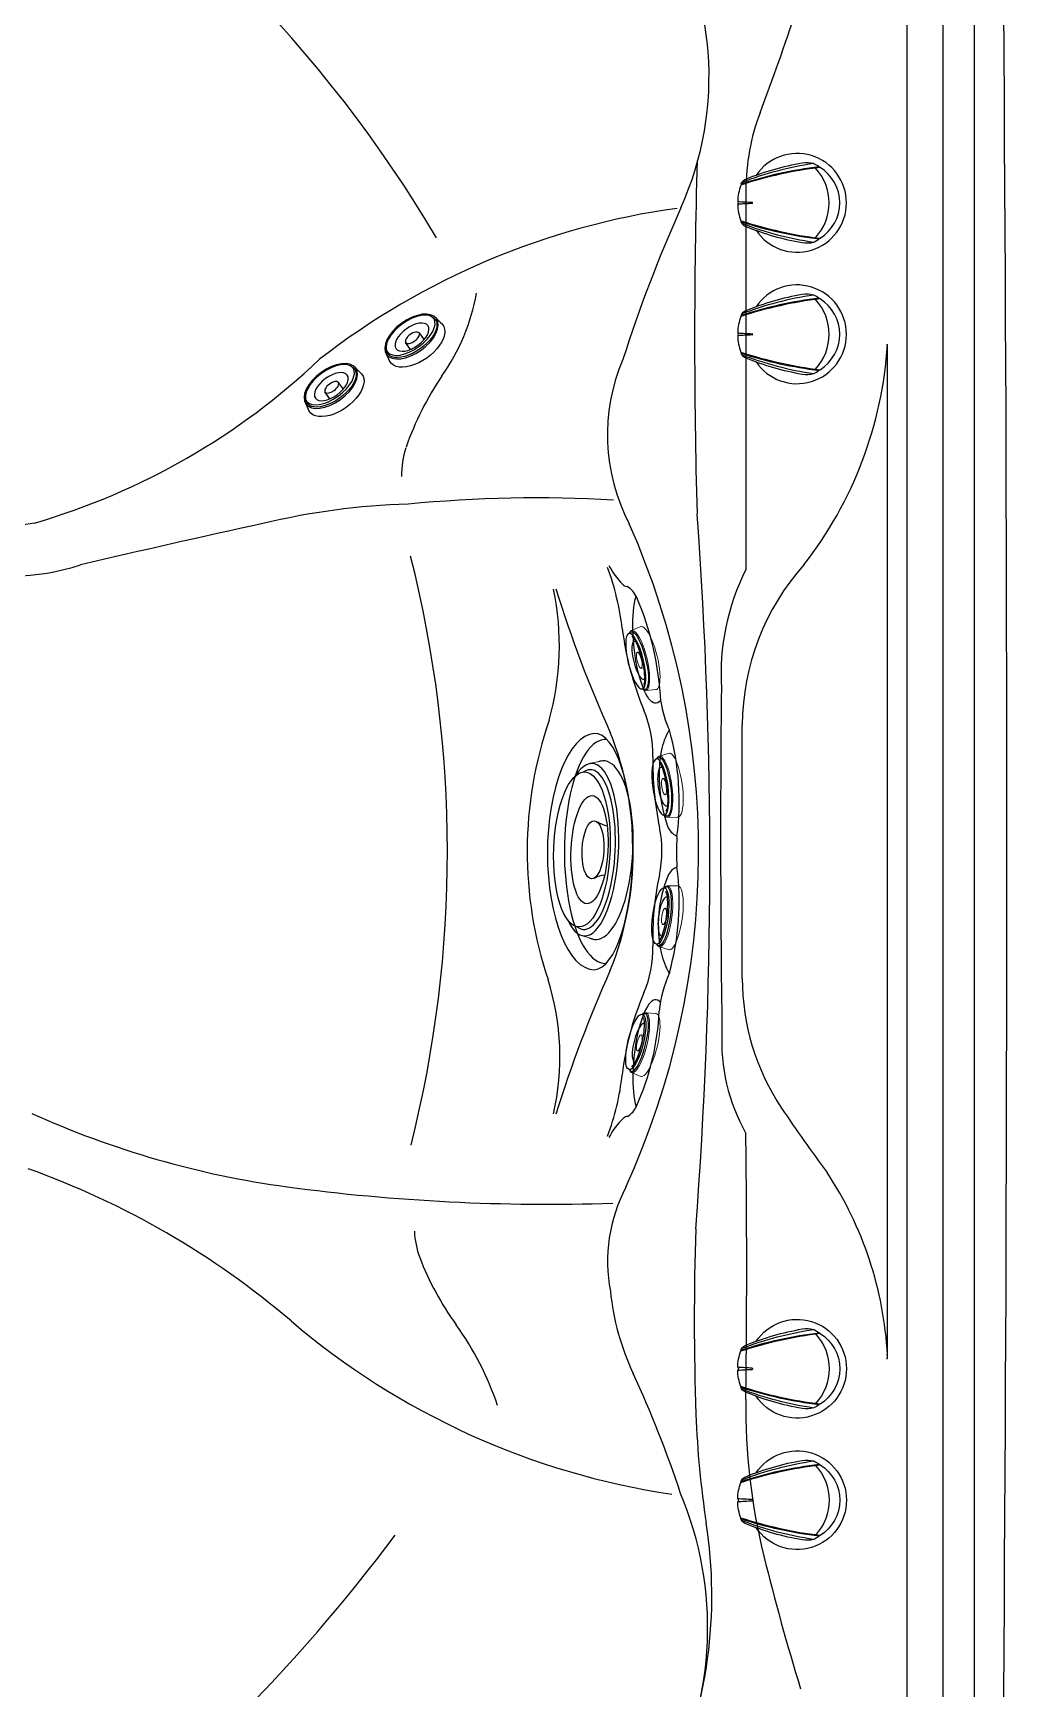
# Model space of a CAD drawing. Extents: x 400 to 501, y 484 to 637.
# Drawn here: x 473.47 to 500.57, y 527.84 to 573.94 of the extents above; entities that cross this region are included whole.
import ezdxf

# ---------------------------------------------------------------- set-up
doc = ezdxf.new("R2010")
doc.units = 0
doc.header["$MEASUREMENT"] = 0
doc.layers.add('1', color=4, linetype='Continuous')

# ---------------------------------------------------------------- blocks, each defined once
blk = doc.blocks.new('2014AV')
at = {"layer": '1', "color": 4, "linetype": 'Continuous'}
for p, q in [((0.59, 1.004), (0.59, 0.984)), ((-1.575, 0.526), (-1.575, 0.501)), ((-1.575, -0.526), (-1.575, -0.501)), ((0.59, -1.004), (0.59, -0.984))]:
    blk.add_line(p, q, dxfattribs=at)
at = {"layer": '1', "color": 3, "linetype": 'Continuous'}
for centre, radius, start, end in [((1.863, -9.907), 10.984, 96.6541, 108.31), ((1.993, -10.4), 11.47, 96.9096, 108.1923), ((1.812, -8.247), 9.441, 98.3836, 110.9675), ((-0.553, 0), 1.42, 316.9149, 43.0851), ((1.993, 10.4), 11.47, 251.8075, 263.0906), ((1.863, 9.907), 10.984, 251.69, 263.3459), ((1.812, 8.247), 9.441, 249.0325, 261.6164)]:
    blk.add_arc(centre, radius, start, end, dxfattribs=at)
at = {"layer": '1', "color": 4, "linetype": 'Continuous'}
for centre, radius, start, end in [((1.395, -6.282), 7.499, 99.8076, 112.3308), ((-0.026, 0), 1.375, 213.7428, 146.1868), ((0.245, 0.369), 0.749, 74.9364, 99.8197), ((-0.057, 0.071), 1.135, 55.2054, 64.0447), ((0, 0), 1.161, 301.8524, 58.1476), ((-0.289, 0), 1.391, 159.0842, 178.2857), ((-1.092, 0.334), 0.53, 153.9073, 159.3255), ((-1.341, 0.387), 0.29, 113.0683, 141.3707), ((-0.289, 0), 1.391, 181.7148, 200.9164), ((-1.092, -0.334), 0.53, 200.6745, 206.0927), ((-1.341, -0.387), 0.29, 218.6293, 246.9317), ((1.395, 6.282), 7.499, 247.6692, 260.1924), ((0.245, -0.369), 0.749, 260.1803, 285.0636), ((-0.057, -0.071), 1.135, 295.9553, 304.7946)]:
    blk.add_arc(centre, radius, start, end, dxfattribs=at)
at = {"layer": '1', "color": 2, "linetype": 'Continuous'}
for centre, radius, start, end in [((-1.716, 0), 0.0554, 311.3619, 48.6386), ((15.926, 321.236), 321.68, 266.86338, 266.93396), ((-1.28, 0), 0.0163, 273.066, 86.934), ((16.137, -325.179), 325.628, 93.06604, 93.13577)]:
    blk.add_arc(centre, radius, start, end, dxfattribs=at)
blk = doc.blocks.new('2014JS2')
at = {"layer": '1', "color": 4, "linetype": 'Continuous', "lineweight": 15}
for p, q in [((-2.331, 1.3), (-2.416, 0.934)), ((2.567, 0.934), (2.482, 1.3))]:
    blk.add_line(p, q, dxfattribs=at)
at = {"layer": '1', "color": 4, "linetype": 'Continuous'}
for centre, radius, start, end in [((-1.335, 0.648), 0.73, 8.2146, 30.4572), ((1.622, 0.603), 0.871, 151.5284, 170.3889)]:
    blk.add_arc(centre, radius, start, end, dxfattribs=at)
at = {"layer": '1', "color": 3, "linetype": 'Continuous'}
for centre, major_axis, ratio in [((0.073, 1.419), (-2.159, -0.019), 0.363798), ((0.076, 1.207), (-1.51, 0.005), 0.339788)]:
    blk.add_ellipse(centre, major_axis=major_axis, ratio=ratio, dxfattribs=at)
at = {"layer": '1', "color": 4, "linetype": 'Continuous'}
for centre, major_axis, ratio, start_param, end_param in [((0.075, 1.242), (-2.404, -0.002), 0.35119, 5.678823, 9.981284), ((0.075, 0.934), (-2.492, 0), 0.375367, 6.108581, 9.599382)]:
    blk.add_ellipse(centre, major_axis=major_axis, ratio=ratio, start_param=start_param, end_param=end_param, dxfattribs=at)
at = {"layer": '1', "color": 3, "linetype": 'Continuous'}
blk.add_ellipse((0.075, 1.274), major_axis=(-2.225, -0.006), ratio=0.35191, start_param=6.032094, end_param=9.675053, dxfattribs=at)
at = {"layer": '1', "color": 4, "linetype": 'Continuous'}
blk.add_ellipse((0.075, 1.111), major_axis=(-0.812, -0.002), ratio=0.373446, dxfattribs=at)
blk = doc.blocks.new('2014M1')
at = {"layer": '1', "color": 4, "linetype": 'Continuous', "lineweight": 15}
for p, q in [((-0.901, -0.243), (-0.857, -0.521)), ((-0.231, -0.44), (-0.23, -0.505)), ((0.23, -0.505), (0.231, -0.44)), ((0.857, -0.521), (0.901, -0.243))]:
    blk.add_line(p, q, dxfattribs=at)
at = {"layer": '1', "color": 3, "linetype": 'Continuous'}
for centre, radius, start, end in [((0, -3.007), 2.577, 77.9081, 101.3021), ((-0.374, -1.133), 0.665, 101.3021, 119.1849), ((0.435, -0.977), 0.5, 58.1847, 77.9081)]:
    blk.add_arc(centre, radius, start, end, dxfattribs=at)
at = {"layer": '1', "color": 4, "linetype": 'Continuous', "lineweight": 15}
for centre, major_axis, ratio, start_param, end_param in [((0, -0.243), (-0.901, 0), 0.269705, 3.055928, 6.36885), ((-0.002, -0.523), (-0.859, -0.005), 0.272006, 2.75067, 6.690134)]:
    blk.add_ellipse(centre, major_axis=major_axis, ratio=ratio, start_param=start_param, end_param=end_param, dxfattribs=at)
at = {"layer": '1', "color": 3, "linetype": 'Continuous'}
for centre, major_axis, ratio, start_param, end_param in [((0, -0.538), (-0.826, 0), 0.255142, 2.85021, 6.573343), ((0, -0.512), (-0.548, 0.001), 0.27151, 6.136025, 9.578986)]:
    blk.add_ellipse(centre, major_axis=major_axis, ratio=ratio, start_param=start_param, end_param=end_param, dxfattribs=at)
blk.add_ellipse((0, -0.612), major_axis=(-0.793, -0.001), ratio=0.271001, dxfattribs=at)
at = {"layer": '1', "color": 4, "linetype": 'Continuous', "lineweight": 15}
blk.add_ellipse((0, -0.509), major_axis=(-0.23, 0), ratio=0.275384, dxfattribs=at)
blk = doc.blocks.new('2014MJ7')
at = {"layer": '1', "color": 4}
for p, q in [((-0.232, -0.458), (-0.23, -0.696)), ((0.23, -0.696), (0.232, -0.458)), ((-0.898, -0.492), (-0.854, -0.739)), ((0.854, -0.739), (0.898, -0.492))]:
    blk.add_line(p, q, dxfattribs=at)
blk.add_ellipse((0, -0.492), major_axis=(-0.898, 0), ratio=0.547446, start_param=2.947545, end_param=6.477233, dxfattribs=at)
at = {"layer": '1', "color": 3}
blk.add_ellipse((0, -0.724), major_axis=(-0.816, 0.005), ratio=0.50035, start_param=2.865459, end_param=6.570635, dxfattribs=at)
at = {"layer": '1', "color": 4}
for centre, major_axis, ratio in [((-0.001, -0.734), (-0.855, 0.005), 0.541267), ((0.001, -0.691), (-0.229, 0.005), 0.480627)]:
    blk.add_ellipse(centre, major_axis=major_axis, ratio=ratio, dxfattribs=at)
at = {"layer": '1', "color": 3}
for centre, major_axis, ratio in [((0, -0.778), (-0.793, 0.005), 0.493016), ((0.001, -0.711), (-0.547, 0.006), 0.510461)]:
    blk.add_ellipse(centre, major_axis=major_axis, ratio=ratio, dxfattribs=at)
blk = doc.blocks.new('2018 GRANDEE NXT')
at = {"layer": '1', "color": 3, "linetype": 'Continuous'}
for p, q in [((97.49, 76.484), (97.49, 14.484)), ((98.49, 76.484), (98.49, 14.484)), ((99.376, 45.484), (99.376, 76.484)), ((96.924, 59.599), (96.951, 59.599)), ((96.924, 59.499), (96.951, 59.499)), ((96.951, 59.499), (96.951, 59.599)), ((99.376, 14.484), (99.376, 45.484)), ((96.951, 31.469), (96.924, 31.469)), ((96.924, 31.369), (96.951, 31.369)), ((96.951, 31.369), (96.951, 31.469))]:
    blk.add_line(p, q, dxfattribs=at)
at = {"layer": '1', "color": 2, "linetype": 'Continuous'}
blk.add_line((96.951, 31.469), (96.951, 59.499), dxfattribs=at)
at = {"layer": '1', "color": 4, "linetype": 'Continuous'}
blk.add_lwpolyline([(-0.045, 5.986, 0.232762), (5.992, -0.051, 0.007387), (93.988, -0.051, 0.232762), (100.025, 5.986, 0.006329), (100.025, 84.982, 0.232762), (93.988, 91.019, 0.007387), (5.992, 91.019, 0.232762), (-0.045, 84.982, 0.006329)], format="xyb", close=True, dxfattribs=at)
at = {"layer": '1', "color": 2, "linetype": 'Continuous'}
for centre, radius, start, end in [((53.465, 44.401), 35.872, 30.434, 59.691), ((265.483, 59.779), 173.901, 178.36949, 181.61328), ((-40.884, 45.185), 132.89, 355.59299, 4.18469), ((51.18, 45.483), 33.521, 345.892, 14.2059), ((168.703, 32.503), 77.13, 178.1644, 182.0008), ((117.281, 30.707), 25.676, 182.0008, 188.797), ((45.182, 54.792), 47.455, 306.6746, 323.3294)]:
    blk.add_arc(centre, radius, start, end, dxfattribs=at)
at = {"layer": '1', "color": 3, "linetype": 'Continuous'}
for centre, radius, start, end in [((83.025, 67.07), 8.959, 335.8832, 32.8617), ((24.251, 92.146), 73.911, 339.33063, 341.67937), ((99.115, 63.903), 6.104, 159.3306, 179.9529), ((9348.068, 56.302), 9255.059, 179.9529147, 180.0183806), ((93.966, 42.713), 20.879, 97.9044, 127.8895), ((128.346, 46.781), 40.697, 155.8832, 162.2532), ((79.924, 62.009), 5.671, 324.6591, 350.0392), ((85.847, 60.304), 11.127, 322.07, 356.3652), ((67.738, 73.329), 19.483, 286.3036, 313.4754), ((94.506, 57.084), 5.35, 156.8625, 207.5302), ((91.517, 53.985), 8.429, 145.7484, 160.8695), ((86.115, 55.908), 2.696, 162.2554, 179.5633), ((87.227, 17.658), 37.673, 86.8067, 95.5174), ((84.181, 35.511), 19.654, 91.6788, 103.5994), ((77.656, 26.965), 28.02, 99.1345, 103.0731), ((139.37, -221.257), 282.28, 102.23262, 103.28801), ((69.142, 45.48), 22.551, 335.5179, 23.8859), ((72.514, 59.584), 6.43, 253.9346, 287.8827), ((81.809, 50.74), 7.818, 7.0359, 19.8577), ((91.115, 54.448), 2.163, 207.4202, 224.6655), ((98.827, 50.412), 6.51, 153.3341, 183.3), ((99.658, 48.969), 6.75, 138.2391, 179.6063), ((80.135, 51.213), 7.684, 344.3766, 11.8235), ((120.782, 63.009), 34.601, 197.1692, 204.2506), ((89.744, 53.094), 0.236, 224.6655, 259.258), ((89.401, 52.324), 0.616, 22.4831, 60.889), ((82.184, 49.226), 8.47, 2.9536, 23.1783), ((98.2, 52.763), 8.697, 187.0359, 202.6047), ((484.788, 45.929), 392.482, 179.4003, 180.79493), ((87.179, 48.175), 3.241, 359.0446, 22.6047), ((93.816, 50.165), 3.213, 189.0024, 203.9511), ((98.124, 45.483), 11.203, 160.9311, 198.5623), ((-618615.269, 45.484), 618708.177, 359.999672996, 0.000327004), ((80.989, 45.485), 8.885, 338.1565, 21.8891), ((92.533, 47.897), 1.921, 149.5776, 168.4363), ((83.882, 46.877), 7.273, 352.3028, 15.8257), ((99.339, 47.972), 8.92, 179.0446, 191.7433), ((94.932, 47.59), 4.337, 170.8184, 198.8695), ((87.457, 45.502), 3.216, 347.9032, 11.7433), ((91.289, 46.367), 0.495, 201.2516, 246.28), ((97.996, 45.485), 6.919, 176.6027, 183.6289), ((98.737, 43.084), 8.32, 167.9032, 181.6333), ((94.211, 43.437), 3.639, 157.9726, 192.1499), ((91.241, 44.639), 0.435, 110.1996, 157.9726), ((83.853, 44.09), 7.301, 344.2418, 7.5323), ((87.354, 42.76), 3.067, 336.7173, 1.6333), ((92.564, 43.082), 1.953, 192.1499, 210.2586), ((121.188, 27.816), 35.032, 155.795, 162.8068), ((94.032, 40.706), 3.45, 156.0492, 174.4536), ((80.658, 39.765), 7.175, 347.24, 17.4452), ((97.524, 38.383), 8.005, 156.7173, 173.642), ((99.411, 41.953), 6.502, 179.9997, 213.7285), ((83.325, 41.389), 7.282, 335.7295, 357.2472), ((97.564, 40.201), 5.227, 176.8952, 209.3957), ((82.53, 40.054), 7.082, 339.3501, 353.642), ((89.436, 38.604), 0.567, 299.0127, 338.5231), ((129.963, 62.35), 43.238, 213.7285, 216.6424), ((83.63, 61.328), 25.405, 245.5896, 262.3302), ((90.838, 36.71), 1.829, 132.2867, 153.6892), ((89.723, 37.935), 0.173, 94.2322, 132.2867), ((-185.669, 33.931), 278.702, 359.23805, 0.76133), ((65.107, 14.539), 23.49, 49.5434, 70.2906), ((86.707, 30.892), 10.261, 3.2223, 33.4324), ((87.471, 89.851), 54.187, 262.3302, 271.9377), ((93.641, 34.068), 4.481, 152.5313, 190.6476), ((85.996, 34.973), 2.212, 181.6649, 200.9672), ((91.632, 37.133), 8.248, 200.9672, 215.8142), ((96.37, 33.978), 7.171, 185.9146, 204.9544), ((94.069, 48.501), 21.144, 229.5434, 261.5203), ((78.121, 27.384), 8.413, 18.5508, 35.8142), ((62.354, 18.15), 30.348, 18.1556, 24.9544), ((110.261, 29.996), 17.254, 179.238, 193.8658), ((82.287, 23.861), 9.659, 332.6123, 22.8077), ((78.883, 24.765), 13.179, 335.9095, 8.797), ((159.593, 42.173), 68.066, 193.86583, 197.09157)]:
    blk.add_arc(centre, radius, start, end, dxfattribs=at)
at = {"layer": '1', "color": 3, "linetype": 'Continuous', "extrusion": (0, 0, -1)}
blk.add_ellipse((90.342, 51.249), major_axis=(0.167, -1.637), ratio=0.274229, start_param=5.996282, end_param=8.842169, dxfattribs=at)
at = {"layer": '1', "color": 3, "linetype": 'Continuous'}
for centre, major_axis, ratio, start_param, end_param in [((88.811, 45.483), (0.021, 3.289), 0.403167, 0.031161, 3.141761), ((89.103, 45.487), (0.003, 3.119), 0.367588, 6.253477, 9.441236), ((88.785, 45.484), (0.016, 3.29), 0.32783, 3.161112, 6.293815), ((90.342, 39.719), (0.167, 1.637), 0.274229, 5.996282, 8.842169)]:
    blk.add_ellipse(centre, major_axis=major_axis, ratio=ratio, start_param=start_param, end_param=end_param, dxfattribs=at)
at = {"layer": '1', "color": 1, "linetype": 'Continuous'}
for p in [(94.461, 63.546), (94.461, 59.886)]:
    blk.add_blockref('2014AV', p, dxfattribs=at)
at = {"layer": '1', "color": 1, "xscale": -1, "rotation": 215.3701810192327}
for p in [(84.126, 59.226), (81.88, 57.848)]:
    blk.add_blockref('2014MJ7', p, dxfattribs=at)
at = {"layer": '1', "color": 1, "linetype": 'Continuous', "xscale": -1}
for name, p, rotation in [('2014M1', (90.538, 50.928), 283.6364946423027), ('2014M1', (91.236, 47.362), 277.9329614975474), ('2014AV', (94.461, 31.082), 180), ('2014AV', (94.461, 27.422), 180)]:
    blk.add_blockref(name, p, dxfattribs=dict(at, rotation=rotation))
at = {"layer": '1', "color": 1, "linetype": 'Continuous'}
for name, p, rotation in [('2014JS2', (89.859, 45.403), 87.2724974153163), ('2014M1', (91.236, 43.606), 262.067038502451), ('2014M1', (90.538, 40.04), 256.3635053576973)]:
    blk.add_blockref(name, p, dxfattribs=dict(at, rotation=rotation))

msp = doc.modelspace()

# ---------------------------------------------------------------- block references
at = {"layer": '1'}
msp.add_blockref('2018 GRANDEE NXT', (400.296, 505.667), dxfattribs=at)

doc.saveas('drawing.dxf')
